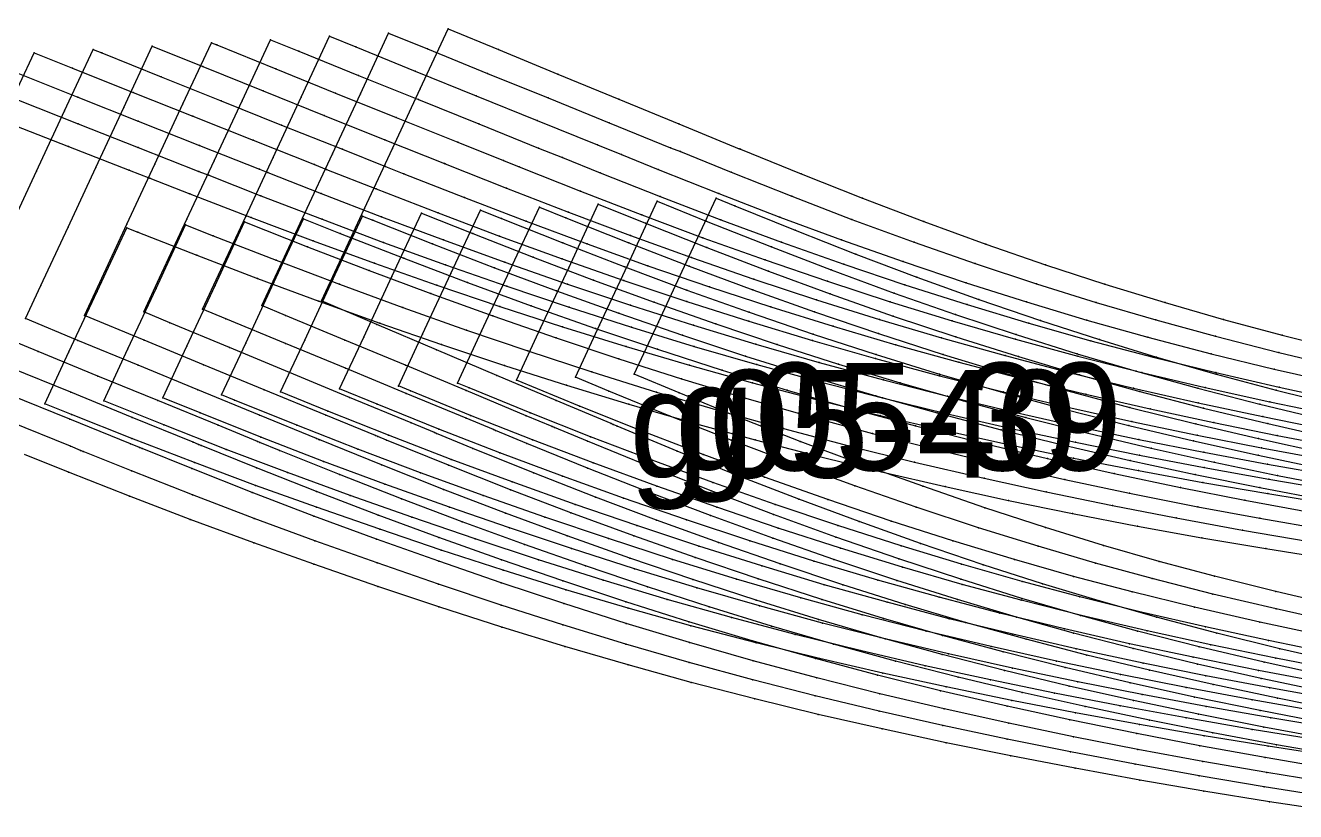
# Model space of a CAD drawing. Extents: x -2408 to 1029, y -526 to 2095.
# Drawn here: x -962 to -666.5, y 1912.3 to 2095.2 of the extents above; entities that cross this region are included whole.
import ezdxf

# ---------------------------------------------------------------- set-up
doc = ezdxf.new("R2010")
doc.units = 0
doc.layers.add('TEXT', color=7, linetype='Continuous')

# ---------------------------------------------------------------- blocks, each defined once
blk = doc.blocks.new(' -30')
at = {"layer": '1'}
blk.add_lwpolyline([(-471.413172, 945.853884), (-486.126893, 949.211862), (-500.740444, 952.800437), (-514.771686, 956.508654), (-528.17532, 960.30917), (-541.314227, 964.2933), (-555.126614, 968.744174), (-569.740519, 973.715217), (-583.957737, 978.779047), (-598.040026, 983.991041), (-612.121741, 989.420042), (-626.341554, 995.162423), (-640.271813, 1000.969188), (-641.211014, 1001.363602), (-641.658173, 1001.552505), (-654.491313, 1006.952368), (-668.314998, 1012.789888), (-682.332241, 1018.726726), (-696.206515, 1024.618779), (-709.062424, 1030.09346), (-705.398722, 1037.958529), (-699.037878, 1051.61368), (-692.560558, 1065.518865), (-686.094458, 1079.399986), (-679.579468, 1093.386078), (-667.869601, 1088.545558), (-654.06588, 1082.849141), (-639.93417, 1077.027273), (-625.924078, 1071.266404), (-611.86985, 1065.500565), (-611.588666, 1065.385221), (-597.443729, 1059.626624), (-583.237913, 1054.002719), (-568.963569, 1048.571729), (-554.477005, 1043.307707), (-540.595629, 1038.515472), (-526.819442, 1034.017483), (-512.781143, 1029.702996), (-499.233961, 1025.797675), (-485.569411, 1022.114168), (-471.326372, 1018.533474)], dxfattribs=at)
at = {"layer": '14'}
blk.add_lwpolyline([(-472.142353, 959.03132), (-487.065367, 962.493344), (-501.333273, 966.054996), (-514.185635, 969.509442), (-527.138064, 973.245119), (-540.608778, 977.389345), (-554.715743, 981.995033), (-569.19848, 986.9827), (-583.328373, 992.069288), (-597.67518, 997.436942), (-611.940886, 1003.014693), (-625.885646, 1008.720417), (-636.292, 1013.072281), (-636.292076, 1013.072281), (-636.295509, 1013.064804), (-630.680852, 1025.118075), (-624.11852, 1039.205766), (-617.238503, 1053.975449), (-617.238503, 1053.975449), (-612.923028, 1052.206039), (-598.88844, 1046.521615), (-584.771804, 1040.976659), (-570.602837, 1035.635222), (-556.146623, 1030.432034), (-541.817046, 1025.533582), (-528.093922, 1021.097046), (-514.783517, 1017.043111), (-500.915315, 1013.084019), (-486.980707, 1009.363923), (-472.256533, 1005.696211)], dxfattribs=at)
at = {"layer": '2'}
for p in [(-679.579468, 1093.386078), (-617.238503, 1053.975449), (-709.062424, 1030.09346), (-636.295509, 1013.064804)]:
    blk.add_point(p, dxfattribs=at)
at = {"layer": '3'}
for p in [(-667.869601, 1088.545558), (-654.06588, 1082.849141), (-686.094458, 1079.399986), (-639.93417, 1077.027273), (-625.924078, 1071.266404), (-692.560558, 1065.518865), (-611.86985, 1065.500565), (-611.588666, 1065.385221), (-597.443729, 1059.626624), (-617.238503, 1053.975449), (-612.923028, 1052.206039), (-583.237913, 1054.002719), (-699.037878, 1051.61368), (-598.88844, 1046.521615), (-568.963569, 1048.571729), (-554.477005, 1043.307707), (-584.771804, 1040.976659), (-705.398722, 1037.958529), (-624.11852, 1039.205766), (-540.595629, 1038.515472), (-570.602837, 1035.635222), (-526.819442, 1034.017483), (-556.146623, 1030.432034), (-512.781143, 1029.702996), (-541.817046, 1025.533582), (-499.233961, 1025.797675), (-696.206515, 1024.618779), (-630.680852, 1025.118075), (-528.093922, 1021.097046), (-485.569411, 1022.114168), (-682.332241, 1018.726726), (-514.783517, 1017.043111), (-668.314998, 1012.789888), (-636.292076, 1013.072281), (-636.292, 1013.072281), (-500.915315, 1013.084019), (-625.885646, 1008.720417), (-486.980707, 1009.363923), (-654.491313, 1006.952368), (-611.940886, 1003.014693), (-641.658173, 1001.552505), (-641.211014, 1001.363602), (-640.271813, 1000.969188), (-597.67518, 997.436942), (-626.341554, 995.162423), (-583.328373, 992.069288), (-612.121741, 989.420042), (-569.19848, 986.9827), (-598.040026, 983.991041), (-554.715743, 981.995033), (-583.957737, 978.779047), (-540.608778, 977.389345), (-569.740519, 973.715217), (-527.138064, 973.245119), (-514.185635, 969.509442), (-555.126614, 968.744174), (-541.314227, 964.2933), (-501.333273, 966.054996), (-487.065367, 962.493344), (-528.17532, 960.30917), (-514.771686, 956.508654), (-500.740444, 952.800437), (-486.126893, 949.211862)]:
    blk.add_point(p, dxfattribs=at)
at = {"layer": '4'}
for p in [(-611.86985, 1065.500565), (-617.238503, 1053.975449), (-636.292076, 1013.072281), (-636.292, 1013.072281), (-641.658173, 1001.552505), (-641.211014, 1001.363602)]:
    blk.add_point(p, dxfattribs=at)
blk = doc.blocks.new(' -31')
at = {"layer": '1'}
blk.add_lwpolyline([(-474.660789, 943.4037), (-489.745621, 946.738157), (-504.847878, 950.31615), (-519.244453, 953.981276), (-532.483017, 957.599548), (-546.168244, 961.610386), (-560.347986, 966.041115), (-574.789409, 970.814433), (-589.384613, 975.878556), (-603.910771, 981.136811), (-618.413336, 986.593646), (-632.792547, 992.241055), (-647.2214, 998.153363), (-654.896774, 1001.350937), (-655.374374, 1001.552124), (-661.462179, 1004.089911), (-675.439672, 1009.920464), (-689.56731, 1015.812902), (-703.667413, 1021.693208), (-717.425938, 1027.43046), (-722.946625, 1029.732361), (-719.306886, 1037.546035), (-712.961379, 1051.168307), (-706.522574, 1064.990808), (-700.030644, 1078.927343), (-693.455353, 1093.042831), (-684.443539, 1089.388082), (-670.463003, 1083.716957), (-656.360988, 1077.995136), (-642.183125, 1072.240988), (-627.845906, 1066.420292), (-625.584259, 1065.503998), (-613.746049, 1060.708056), (-599.681805, 1055.117577), (-585.652809, 1049.748903), (-571.206755, 1044.459492), (-557.023991, 1039.506951), (-542.763744, 1034.782492), (-528.823948, 1030.427511), (-514.984809, 1026.370767), (-501.077872, 1022.551755), (-486.319582, 1018.766292), (-471.709232, 1015.275)], dxfattribs=at)
at = {"layer": '14'}
blk.add_lwpolyline([(-471.868929, 955.798982), (-486.989281, 959.135682), (-501.729823, 962.619821), (-515.796799, 966.197261), (-529.017298, 969.817513), (-542.340669, 973.724314), (-556.197772, 978.04769), (-570.71022, 982.841463), (-585.017713, 987.808352), (-599.562903, 993.069454), (-613.740031, 998.398511), (-628.18245, 1004.075581), (-642.195981, 1009.819267), (-650.007172, 1013.071976), (-650.008011, 1013.072281), (-650.01152, 1013.064804), (-644.396845, 1025.118088), (-637.834502, 1039.205775), (-630.954475, 1053.975449), (-630.954475, 1053.975449), (-619.60841, 1049.367727), (-604.405046, 1043.328069), (-590.492016, 1038.00261), (-575.830816, 1032.625574), (-561.575868, 1027.640981), (-547.460029, 1022.954062), (-533.26806, 1018.504078), (-519.503585, 1014.449712), (-505.165371, 1010.495679), (-490.762346, 1006.783854), (-475.5471, 1003.127913)], dxfattribs=at)
at = {"layer": '2'}
for p in [(-693.455353, 1093.042831), (-630.954475, 1053.975449), (-722.946625, 1029.732361), (-650.01152, 1013.064804)]:
    blk.add_point(p, dxfattribs=at)
at = {"layer": '3'}
for p in [(-684.443539, 1089.388082), (-670.463003, 1083.716957), (-700.030644, 1078.927343), (-656.360988, 1077.995136), (-642.183125, 1072.240988), (-706.522574, 1064.990808), (-627.845906, 1066.420292), (-625.584259, 1065.503998), (-613.746049, 1060.708056), (-599.681805, 1055.117577), (-630.954475, 1053.975449), (-712.961379, 1051.168307), (-619.60841, 1049.367727), (-585.652809, 1049.748903), (-604.405046, 1043.328069), (-571.206755, 1044.459492), (-719.306886, 1037.546035), (-637.834502, 1039.205775), (-590.492016, 1038.00261), (-557.023991, 1039.506951), (-542.763744, 1034.782492), (-575.830816, 1032.625574), (-528.823948, 1030.427511), (-717.425938, 1027.43046), (-561.575868, 1027.640981), (-514.984809, 1026.370767), (-644.396845, 1025.118088), (-547.460029, 1022.954062), (-501.077872, 1022.551755), (-703.667413, 1021.693208), (-533.26806, 1018.504078), (-486.319582, 1018.766292), (-689.56731, 1015.812902), (-519.503585, 1014.449712), (-650.008011, 1013.072281), (-650.007172, 1013.071976), (-675.439672, 1009.920464), (-642.195981, 1009.819267), (-505.165371, 1010.495679), (-490.762346, 1006.783854), (-661.462179, 1004.089911), (-628.18245, 1004.075581), (-655.374374, 1001.552124), (-654.896774, 1001.350937), (-647.2214, 998.153363), (-613.740031, 998.398511), (-599.562903, 993.069454), (-632.792547, 992.241055), (-585.017713, 987.808352), (-618.413336, 986.593646), (-603.910771, 981.136811), (-570.71022, 982.841463), (-589.384613, 975.878556), (-556.197772, 978.04769), (-542.340669, 973.724314), (-574.789409, 970.814433), (-529.017298, 969.817513), (-560.347986, 966.041115), (-515.796799, 966.197261), (-546.168244, 961.610386), (-501.729823, 962.619821), (-532.483017, 957.599548), (-486.989281, 959.135682), (-519.244453, 953.981276), (-504.847878, 950.31615), (-489.745621, 946.738157)]:
    blk.add_point(p, dxfattribs=at)
at = {"layer": '4'}
for p in [(-625.584259, 1065.503998), (-630.954475, 1053.975449), (-650.008011, 1013.072281), (-650.007172, 1013.071976), (-655.374374, 1001.552124), (-654.896774, 1001.350937)]:
    blk.add_point(p, dxfattribs=at)
blk = doc.blocks.new(' -32')
at = {"layer": '1'}
blk.add_lwpolyline([(-475.329718, 940.46866), (-490.438671, 943.667962), (-505.246509, 947.01138), (-520.259273, 950.641022), (-534.100492, 954.235688), (-547.398689, 957.94196), (-561.10481, 962.021127), (-575.21923, 966.479684), (-589.872546, 971.357826), (-604.079493, 976.298572), (-618.600649, 981.556692), (-632.775872, 986.905142), (-647.150864, 992.551079), (-661.282531, 998.311466), (-668.593979, 1001.343155), (-669.090958, 1001.550827), (-675.427455, 1004.179622), (-689.401819, 1009.976072), (-703.48105, 1015.811328), (-717.472777, 1021.606264), (-731.302416, 1027.330239), (-736.734848, 1029.577408), (-733.031314, 1037.527944), (-726.691241, 1051.138485), (-720.302525, 1064.853476), (-713.789918, 1078.834411), (-707.184448, 1093.014679), (-701.121771, 1090.552873), (-687.265026, 1084.930202), (-673.055463, 1079.170648), (-658.93014, 1073.45126), (-644.837136, 1067.74143), (-639.300995, 1065.502472), (-630.70928, 1062.02776), (-616.644344, 1056.437097), (-602.420716, 1050.965794), (-588.118334, 1045.680245), (-573.747795, 1040.606701), (-559.068408, 1035.682334), (-545.043277, 1031.231598), (-530.997716, 1027.033209), (-516.828136, 1023.064414), (-502.083988, 1019.204649), (-487.435628, 1015.624979), (-472.576951, 1012.237316)], dxfattribs=at)
at = {"layer": '14'}
blk.add_lwpolyline([(-475.844833, 953.545542), (-490.789908, 956.749211), (-505.984376, 960.227143), (-520.489401, 963.793843), (-534.125688, 967.402369), (-547.869195, 971.30855), (-562.163671, 975.645597), (-576.51792, 980.265068), (-591.27833, 985.269421), (-605.969177, 990.474472), (-620.29887, 995.744541), (-634.852344, 1001.321915), (-649.071391, 1007.024441), (-663.723526, 1013.072052), (-663.723984, 1013.072281), (-663.727493, 1013.064804), (-658.112836, 1025.118075), (-651.550504, 1039.205766), (-644.670486, 1053.975449), (-644.670486, 1053.975449), (-633.682431, 1049.535537), (-619.437093, 1043.890796), (-605.102571, 1038.402861), (-590.719169, 1033.118414), (-576.037771, 1027.966365), (-561.50025, 1023.118116), (-546.884833, 1018.510793), (-532.710003, 1014.309459), (-518.683505, 1010.411051), (-503.85224, 1006.553485), (-488.929032, 1002.929652), (-473.984123, 999.544096)], dxfattribs=at)
at = {"layer": '2'}
for p in [(-707.184448, 1093.014679), (-644.670486, 1053.975449), (-736.734848, 1029.577408), (-663.727493, 1013.064804)]:
    blk.add_point(p, dxfattribs=at)
at = {"layer": '3'}
for p in [(-701.121771, 1090.552873), (-687.265026, 1084.930202), (-713.789918, 1078.834411), (-673.055463, 1079.170648), (-658.93014, 1073.45126), (-644.837136, 1067.74143), (-720.302525, 1064.853476), (-639.300995, 1065.502472), (-630.70928, 1062.02776), (-616.644344, 1056.437097), (-644.670486, 1053.975449), (-726.691241, 1051.138485), (-633.682431, 1049.535537), (-602.420716, 1050.965794), (-619.437093, 1043.890796), (-588.118334, 1045.680245), (-573.747795, 1040.606701), (-733.031314, 1037.527944), (-651.550504, 1039.205766), (-605.102571, 1038.402861), (-559.068408, 1035.682334), (-590.719169, 1033.118414), (-545.043277, 1031.231598), (-731.302416, 1027.330239), (-576.037771, 1027.966365), (-530.997716, 1027.033209), (-658.112836, 1025.118075), (-561.50025, 1023.118116), (-516.828136, 1023.064414), (-717.472777, 1021.606264), (-546.884833, 1018.510793), (-502.083988, 1019.204649), (-703.48105, 1015.811328), (-532.710003, 1014.309459), (-487.435628, 1015.624979), (-663.723984, 1013.072281), (-663.723526, 1013.072052), (-689.401819, 1009.976072), (-518.683505, 1010.411051), (-649.071391, 1007.024441), (-503.85224, 1006.553485), (-675.427455, 1004.179622), (-488.929032, 1002.929652), (-669.090958, 1001.550827), (-668.593979, 1001.343155), (-634.852344, 1001.321915), (-661.282531, 998.311466), (-620.29887, 995.744541), (-647.150864, 992.551079), (-605.969177, 990.474472), (-632.775872, 986.905142), (-591.27833, 985.269421), (-618.600649, 981.556692), (-576.51792, 980.265068), (-604.079493, 976.298572), (-562.163671, 975.645597), (-589.872546, 971.357826), (-547.869195, 971.30855), (-575.21923, 966.479684), (-534.125688, 967.402369), (-520.489401, 963.793843), (-561.10481, 962.021127), (-547.398689, 957.94196), (-505.984376, 960.227143), (-490.789908, 956.749211), (-534.100492, 954.235688), (-520.259273, 950.641022), (-505.246509, 947.01138), (-490.438671, 943.667962)]:
    blk.add_point(p, dxfattribs=at)
at = {"layer": '4'}
for p in [(-639.300995, 1065.502472), (-644.670486, 1053.975449), (-663.723984, 1013.072281), (-663.723526, 1013.072052), (-669.090958, 1001.550827), (-668.593979, 1001.343155)]:
    blk.add_point(p, dxfattribs=at)
blk = doc.blocks.new(' -33')
at = {"layer": '1'}
blk.add_lwpolyline([(-471.712141, 936.776142), (-486.620633, 939.751851), (-501.61909, 942.930526), (-516.447879, 946.280897), (-531.000714, 949.809138), (-545.149032, 953.489389), (-559.232663, 957.409186), (-573.264929, 961.57915), (-587.762905, 966.154363), (-602.382815, 971.016992), (-616.743148, 976.006816), (-631.099971, 981.177403), (-645.33917, 986.503052), (-659.78629, 992.156968), (-673.873731, 997.871882), (-682.281036, 1001.3311), (-682.806625, 1001.551514), (-688.225036, 1003.783401), (-702.54612, 1009.702672), (-716.502524, 1015.48381), (-730.499472, 1021.292551), (-744.362144, 1027.055798), (-750.445557, 1029.588776), (-746.741071, 1037.541389), (-740.393803, 1051.167375), (-734.053446, 1064.778514), (-727.55174, 1078.736062), (-720.952377, 1092.90329), (-714.37088, 1090.245653), (-700.44928, 1084.627373), (-686.520609, 1079.009714), (-672.478486, 1073.343472), (-658.55008, 1067.725314), (-653.016129, 1065.504227), (-644.215077, 1061.971907), (-630.250052, 1056.444661), (-616.147939, 1051.025013), (-602.056997, 1045.826686), (-587.562063, 1040.709532), (-573.327678, 1035.917621), (-558.893429, 1031.312961), (-544.508707, 1026.990242), (-530.053215, 1022.909332), (-515.614479, 1019.090436), (-501.034262, 1015.485179), (-486.29486, 1012.079323), (-471.613833, 1008.90997)], dxfattribs=at)
at = {"layer": '14'}
blk.add_lwpolyline([(-473.668786, 950.09661), (-488.719117, 953.158344), (-503.428249, 956.33899), (-518.394975, 959.792511), (-532.655752, 963.323), (-546.027894, 966.87797), (-560.157262, 970.903811), (-574.216292, 975.171093), (-588.977959, 979.915293), (-603.527283, 984.834254), (-618.011682, 989.94154), (-632.130203, 995.1012), (-646.486415, 1000.558219), (-660.505987, 1006.127055), (-674.718011, 1011.948869), (-677.439651, 1013.072128), (-677.440033, 1013.072281), (-677.443466, 1013.064804), (-671.828808, 1025.118075), (-665.266477, 1039.205766), (-658.386459, 1053.975449), (-658.386459, 1053.975449), (-652.191684, 1051.478388), (-637.534459, 1045.648573), (-623.530547, 1040.239618), (-608.744363, 1034.744457), (-594.398171, 1029.637681), (-579.459447, 1024.567432), (-564.441276, 1019.737663), (-550.099897, 1015.387705), (-535.462015, 1011.219998), (-520.981388, 1007.357533), (-505.674581, 1003.539426), (-491.046937, 1000.129719), (-475.633167, 996.775693)], dxfattribs=at)
at = {"layer": '2'}
for p in [(-720.952377, 1092.90329), (-658.386459, 1053.975449), (-750.445557, 1029.588776), (-677.443466, 1013.064804)]:
    blk.add_point(p, dxfattribs=at)
at = {"layer": '3'}
for p in [(-714.37088, 1090.245653), (-700.44928, 1084.627373), (-727.55174, 1078.736062), (-686.520609, 1079.009714), (-672.478486, 1073.343472), (-658.55008, 1067.725314), (-734.053446, 1064.778514), (-653.016129, 1065.504227), (-644.215077, 1061.971907), (-630.250052, 1056.444661), (-658.386459, 1053.975449), (-740.393803, 1051.167375), (-652.191684, 1051.478388), (-616.147939, 1051.025013), (-637.534459, 1045.648573), (-602.056997, 1045.826686), (-623.530547, 1040.239618), (-587.562063, 1040.709532), (-746.741071, 1037.541389), (-665.266477, 1039.205766), (-608.744363, 1034.744457), (-573.327678, 1035.917621), (-594.398171, 1029.637681), (-558.893429, 1031.312961), (-744.362144, 1027.055798), (-544.508707, 1026.990242), (-671.828808, 1025.118075), (-579.459447, 1024.567432), (-530.053215, 1022.909332), (-730.499472, 1021.292551), (-564.441276, 1019.737663), (-515.614479, 1019.090436), (-716.502524, 1015.48381), (-550.099897, 1015.387705), (-501.034262, 1015.485179), (-677.440033, 1013.072281), (-677.439651, 1013.072128), (-674.718011, 1011.948869), (-535.462015, 1011.219998), (-486.29486, 1012.079323), (-702.54612, 1009.702672), (-660.505987, 1006.127055), (-520.981388, 1007.357533), (-688.225036, 1003.783401), (-505.674581, 1003.539426), (-682.806625, 1001.551514), (-682.281036, 1001.3311), (-646.486415, 1000.558219), (-491.046937, 1000.129719), (-673.873731, 997.871882), (-632.130203, 995.1012), (-659.78629, 992.156968), (-618.011682, 989.94154), (-645.33917, 986.503052), (-603.527283, 984.834254), (-631.099971, 981.177403), (-588.977959, 979.915293), (-616.743148, 976.006816), (-574.216292, 975.171093), (-602.382815, 971.016992), (-560.157262, 970.903811), (-546.027894, 966.87797), (-587.762905, 966.154363), (-573.264929, 961.57915), (-532.655752, 963.323), (-518.394975, 959.792511), (-559.232663, 957.409186), (-503.428249, 956.33899), (-545.149032, 953.489389), (-488.719117, 953.158344), (-531.000714, 949.809138), (-516.447879, 946.280897), (-501.61909, 942.930526), (-486.620633, 939.751851)]:
    blk.add_point(p, dxfattribs=at)
at = {"layer": '4'}
for p in [(-653.016129, 1065.504227), (-658.386459, 1053.975449), (-677.440033, 1013.072281), (-677.439651, 1013.072128), (-682.806625, 1001.551514), (-682.281036, 1001.3311)]:
    blk.add_point(p, dxfattribs=at)
blk = doc.blocks.new(' -34')
at = {"layer": '1'}
blk.add_lwpolyline([(-475.964371, 934.69203), (-490.718995, 937.562037), (-505.93053, 940.705243), (-520.913507, 944.004726), (-536.03449, 947.564893), (-550.517715, 951.218091), (-564.581737, 955.018842), (-578.356641, 958.999216), (-592.684289, 963.396074), (-607.461636, 968.182291), (-622.171485, 973.173693), (-636.435727, 978.203608), (-651.027226, 983.531141), (-665.113804, 988.889181), (-679.549962, 994.62091), (-693.934179, 1000.484594), (-695.977249, 1001.323013), (-696.523972, 1001.548691), (-708.082124, 1006.297628), (-722.42343, 1012.204415), (-736.525376, 1018.024239), (-750.311137, 1023.723572), (-764.211731, 1029.481049), (-760.648042, 1037.131367), (-754.324817, 1050.70573), (-747.815744, 1064.679098), (-741.300131, 1078.66651), (-734.679871, 1092.878571), (-733.457999, 1092.38339), (-719.701142, 1086.817664), (-705.796879, 1081.20471), (-691.669015, 1075.513912), (-677.364565, 1069.766371), (-666.730804, 1065.507126), (-663.102734, 1064.053879), (-648.836733, 1058.391212), (-634.525842, 1052.844457), (-620.337866, 1047.54854), (-605.886402, 1042.376982), (-591.365894, 1037.408624), (-576.770702, 1032.658443), (-562.376413, 1028.227201), (-547.633795, 1023.955926), (-533.087103, 1020.006571), (-518.211241, 1016.225169), (-503.479326, 1012.719649), (-488.455408, 1009.376619), (-473.427378, 1006.255243)], dxfattribs=at)
at = {"layer": '14'}
blk.add_lwpolyline([(-472.240801, 946.912364), (-487.059718, 949.781816), (-502.20366, 952.901265), (-516.950874, 956.128368), (-531.651047, 959.561811), (-546.292898, 963.232399), (-560.020345, 966.931315), (-573.867632, 970.917508), (-588.30422, 975.33142), (-602.811568, 980.016268), (-617.108707, 984.856855), (-631.029806, 989.757501), (-645.856265, 995.162899), (-659.969788, 1000.515376), (-674.380798, 1006.222042), (-688.357245, 1011.922673), (-691.155624, 1013.072128), (-691.156006, 1013.072281), (-691.159515, 1013.064804), (-685.544858, 1025.118075), (-678.982526, 1039.205766), (-672.102509, 1053.975449), (-672.102509, 1053.975449), (-667.232527, 1052.020667), (-652.905865, 1046.33417), (-638.502068, 1040.769044), (-624.057153, 1035.389493), (-609.541973, 1030.201112), (-594.718427, 1025.138568), (-580.056483, 1020.377516), (-565.320814, 1015.85095), (-551.061635, 1011.727243), (-536.184332, 1007.689938), (-521.243705, 1003.892537), (-506.213477, 1000.316958), (-491.16683, 996.969381), (-476.075008, 993.833413)], dxfattribs=at)
at = {"layer": '2'}
for p in [(-734.679871, 1092.878571), (-672.102509, 1053.975449), (-764.211731, 1029.481049), (-691.159515, 1013.064804)]:
    blk.add_point(p, dxfattribs=at)
at = {"layer": '3'}
for p in [(-733.457999, 1092.38339), (-719.701142, 1086.817664), (-741.300131, 1078.66651), (-705.796879, 1081.20471), (-691.669015, 1075.513912), (-677.364565, 1069.766371), (-747.815744, 1064.679098), (-666.730804, 1065.507126), (-663.102734, 1064.053879), (-648.836733, 1058.391212), (-672.102509, 1053.975449), (-634.525842, 1052.844457), (-754.324817, 1050.70573), (-667.232527, 1052.020667), (-652.905865, 1046.33417), (-620.337866, 1047.54854), (-638.502068, 1040.769044), (-605.886402, 1042.376982), (-678.982526, 1039.205766), (-591.365894, 1037.408624), (-760.648042, 1037.131367), (-624.057153, 1035.389493), (-576.770702, 1032.658443), (-609.541973, 1030.201112), (-562.376413, 1028.227201), (-750.311137, 1023.723572), (-685.544858, 1025.118075), (-594.718427, 1025.138568), (-547.633795, 1023.955926), (-580.056483, 1020.377516), (-533.087103, 1020.006571), (-736.525376, 1018.024239), (-565.320814, 1015.85095), (-518.211241, 1016.225169), (-722.42343, 1012.204415), (-691.156006, 1013.072281), (-691.155624, 1013.072128), (-688.357245, 1011.922673), (-551.061635, 1011.727243), (-503.479326, 1012.719649), (-488.455408, 1009.376619), (-708.082124, 1006.297628), (-674.380798, 1006.222042), (-536.184332, 1007.689938), (-521.243705, 1003.892537), (-696.523972, 1001.548691), (-695.977249, 1001.323013), (-693.934179, 1000.484594), (-659.969788, 1000.515376), (-506.213477, 1000.316958), (-491.16683, 996.969381), (-679.549962, 994.62091), (-645.856265, 995.162899), (-665.113804, 988.889181), (-631.029806, 989.757501), (-617.108707, 984.856855), (-651.027226, 983.531141), (-636.435727, 978.203608), (-602.811568, 980.016268), (-588.30422, 975.33142), (-622.171485, 973.173693), (-573.867632, 970.917508), (-607.461636, 968.182291), (-560.020345, 966.931315), (-592.684289, 963.396074), (-546.292898, 963.232399), (-578.356641, 958.999216), (-531.651047, 959.561811), (-564.581737, 955.018842), (-516.950874, 956.128368), (-502.20366, 952.901265), (-550.517715, 951.218091), (-487.059718, 949.781816), (-536.03449, 947.564893), (-520.913507, 944.004726), (-505.93053, 940.705243), (-490.718995, 937.562037)]:
    blk.add_point(p, dxfattribs=at)
at = {"layer": '4'}
for p in [(-666.730804, 1065.507126), (-672.102509, 1053.975449), (-691.156006, 1013.072281), (-691.155624, 1013.072128), (-696.523972, 1001.548691), (-695.977249, 1001.323013)]:
    blk.add_point(p, dxfattribs=at)
blk = doc.blocks.new(' -35')
at = {"layer": '1'}
blk.add_lwpolyline([(-474.652752, 931.615779), (-489.854663, 934.440074), (-505.039792, 937.44282), (-520.171583, 940.621769), (-535.139632, 943.962219), (-550.179271, 947.552343), (-564.687605, 951.275287), (-579.084588, 955.230128), (-593.413641, 959.423363), (-607.946936, 963.933398), (-622.645994, 968.730844), (-637.340933, 973.733531), (-651.917128, 978.892163), (-666.263816, 984.163044), (-680.707805, 989.680632), (-695.103331, 995.395223), (-709.428529, 1001.214715), (-709.673004, 1001.314545), (-710.240784, 1001.54686), (-723.529996, 1006.981665), (-737.834248, 1012.851331), (-751.717857, 1018.56868), (-765.729484, 1024.354546), (-777.958221, 1029.415512), (-774.363027, 1037.133492), (-768.03641, 1050.715187), (-761.591048, 1064.551818), (-755.074431, 1078.541377), (-748.444443, 1092.774277), (-736.682227, 1088.040117), (-722.616104, 1082.388149), (-708.438389, 1076.700939), (-694.300718, 1071.04039), (-680.447311, 1065.505981), (-680.315526, 1065.453364), (-666.027462, 1059.779977), (-651.611507, 1054.176305), (-637.219311, 1048.772205), (-623.014092, 1043.64081), (-608.486627, 1038.611402), (-593.903747, 1033.795453), (-579.233857, 1029.197618), (-564.815979, 1024.932485), (-550.004161, 1020.814638), (-535.091265, 1016.927293), (-520.156573, 1013.280597), (-505.140233, 1009.847361), (-490.106811, 1006.632035), (-475.259847, 1003.664375)], dxfattribs=at)
at = {"layer": '14'}
blk.add_lwpolyline([(-475.834789, 944.735337), (-491.0641, 947.608372), (-506.25921, 950.66034), (-521.098031, 953.822349), (-536.213614, 957.25268), (-551.27341, 960.91653), (-565.396014, 964.608791), (-579.64267, 968.598995), (-594.495935, 973.029855), (-609.422368, 977.744659), (-624.13107, 982.628705), (-638.776166, 987.69986), (-653.040461, 992.815067), (-667.56699, 998.217291), (-681.748244, 1003.716345), (-696.126109, 1009.501428), (-704.870987, 1013.071899), (-704.871979, 1013.072281), (-704.875488, 1013.064804), (-699.260831, 1025.118075), (-692.698499, 1039.205766), (-685.818481, 1053.975449), (-685.818481, 1053.975449), (-673.835528, 1049.204201), (-659.857225, 1043.739088), (-645.797305, 1038.406831), (-631.700723, 1033.253456), (-617.297163, 1028.197277), (-603.067458, 1023.419731), (-588.770455, 1018.847618), (-574.405683, 1014.494099), (-559.735662, 1010.305546), (-545.238088, 1006.416427), (-530.682767, 1002.74819), (-516.041644, 999.283883), (-501.388954, 996.031184), (-486.694518, 992.974543), (-471.702526, 990.058182)], dxfattribs=at)
at = {"layer": '2'}
for p in [(-748.444443, 1092.774277), (-685.818481, 1053.975449), (-777.958221, 1029.415512), (-704.875488, 1013.064804)]:
    blk.add_point(p, dxfattribs=at)
at = {"layer": '3'}
for p in [(-736.682227, 1088.040117), (-722.616104, 1082.388149), (-755.074431, 1078.541377), (-708.438389, 1076.700939), (-694.300718, 1071.04039), (-761.591048, 1064.551818), (-680.447311, 1065.505981), (-680.315526, 1065.453364), (-666.027462, 1059.779977), (-685.818481, 1053.975449), (-651.611507, 1054.176305), (-768.03641, 1050.715187), (-673.835528, 1049.204201), (-637.219311, 1048.772205), (-659.857225, 1043.739088), (-623.014092, 1043.64081), (-692.698499, 1039.205766), (-645.797305, 1038.406831), (-608.486627, 1038.611402), (-774.363027, 1037.133492), (-631.700723, 1033.253456), (-593.903747, 1033.795453), (-579.233857, 1029.197618), (-617.297163, 1028.197277), (-765.729484, 1024.354546), (-699.260831, 1025.118075), (-603.067458, 1023.419731), (-564.815979, 1024.932485), (-550.004161, 1020.814638), (-751.717857, 1018.56868), (-588.770455, 1018.847618), (-535.091265, 1016.927293), (-574.405683, 1014.494099), (-737.834248, 1012.851331), (-704.871979, 1013.072281), (-704.870987, 1013.071899), (-520.156573, 1013.280597), (-696.126109, 1009.501428), (-559.735662, 1010.305546), (-505.140233, 1009.847361), (-723.529996, 1006.981665), (-545.238088, 1006.416427), (-490.106811, 1006.632035), (-681.748244, 1003.716345), (-530.682767, 1002.74819), (-710.240784, 1001.54686), (-709.673004, 1001.314545), (-709.428529, 1001.214715), (-516.041644, 999.283883), (-667.56699, 998.217291), (-501.388954, 996.031184), (-695.103331, 995.395223), (-486.694518, 992.974543), (-653.040461, 992.815067), (-680.707805, 989.680632), (-638.776166, 987.69986), (-666.263816, 984.163044), (-624.13107, 982.628705), (-651.917128, 978.892163), (-609.422368, 977.744659), (-637.340933, 973.733531), (-594.495935, 973.029855), (-622.645994, 968.730844), (-579.64267, 968.598995), (-607.946936, 963.933398), (-565.396014, 964.608791), (-551.27341, 960.91653), (-593.413641, 959.423363), (-579.084588, 955.230128), (-536.213614, 957.25268), (-521.098031, 953.822349), (-564.687605, 951.275287), (-506.25921, 950.66034), (-550.179271, 947.552343), (-491.0641, 947.608372), (-535.139632, 943.962219), (-520.171583, 940.621769), (-505.039792, 937.44282), (-489.854663, 934.440074)]:
    blk.add_point(p, dxfattribs=at)
at = {"layer": '4'}
for p in [(-680.447311, 1065.505981), (-685.818481, 1053.975449), (-704.871979, 1013.072281), (-704.870987, 1013.071899), (-710.240784, 1001.54686), (-709.673004, 1001.314545)]:
    blk.add_point(p, dxfattribs=at)
blk = doc.blocks.new(' -36')
at = {"layer": '1'}
for points in [[(-472.038766, 928.406724), (-486.859441, 931.017239), (-501.714928, 933.803816), (-516.474197, 936.74178), (-531.401999, 939.886106), (-546.088026, 943.170944), (-560.933354, 946.717948), (-575.51271, 950.448781), (-589.957954, 954.406344), (-604.404219, 958.623304), (-618.897854, 963.098694), (-633.213269, 967.739666), (-647.673371, 972.626913), (-661.873992, 977.607779), (-676.349423, 982.865193), (-690.433545, 988.167029), (-704.883824, 993.825173), (-718.837954, 999.459586), (-723.384781, 1001.313019), (-723.95607, 1001.548462), (-733.142492, 1005.297678), (-747.164186, 1011.035515), (-761.100629, 1016.750202), (-775.020843, 1022.468556), (-788.754488, 1028.120391)], [(-781.752408, 1050.715209), (-775.36084, 1064.436302), (-768.839272, 1078.436462), (-762.196274, 1092.697296), (-760.19776, 1091.893996), (-746.354308, 1086.338881), (-732.411987, 1080.756115), (-718.360959, 1075.141882), (-704.1925, 1069.494619), (-694.161911, 1065.509109), (-689.919197, 1063.823327), (-675.825793, 1058.274928), (-661.477151, 1052.75744), (-647.277517, 1047.486629), (-633.11935, 1042.429324), (-618.791001, 1037.518718), (-604.521144, 1032.846354), (-590.059062, 1028.344219), (-575.426927, 1024.038162), (-560.829603, 1019.996645), (-545.966284, 1016.130939), (-531.252118, 1012.538117), (-516.291325, 1009.110718), (-501.482581, 1005.93041), (-486.698475, 1002.956437), (-471.81323, 1000.156063)]]:
    blk.add_lwpolyline(points, dxfattribs=at)
at = {"layer": '14'}
blk.add_lwpolyline([(-473.43249, 941.532095), (-488.453137, 944.221019), (-503.363575, 947.064247), (-517.912664, 950.005968), (-533.463402, 953.339242), (-548.262858, 956.720712), (-563.008501, 960.325957), (-577.495392, 964.129015), (-592.109715, 968.236476), (-606.655787, 972.581535), (-621.283972, 977.194614), (-635.695682, 981.960896), (-650.048226, 986.902204), (-664.694738, 992.121262), (-678.93506, 997.378161), (-693.501993, 1002.978901), (-707.598588, 1008.608284), (-718.588028, 1013.072281), (-718.588104, 1013.072357), (-718.591461, 1013.064804), (-712.976803, 1025.118075), (-706.414472, 1039.205766), (-699.534454, 1053.975449), (-699.534454, 1053.975449), (-697.157959, 1053.029177), (-683.234201, 1047.528873), (-668.828007, 1041.963218), (-654.388899, 1036.565905), (-639.884626, 1031.34536), (-625.064302, 1026.229331), (-610.423134, 1021.40198), (-595.712985, 1016.789458), (-580.110424, 1012.168741), (-565.841012, 1008.193847), (-550.928137, 1004.28606), (-535.95808, 1000.602625), (-520.901936, 997.126341), (-505.835526, 993.865124), (-490.727628, 990.803336), (-475.315196, 987.885057)], dxfattribs=at)
at = {"layer": '2'}
for p in [(-762.196274, 1092.697296), (-699.534454, 1053.975449), (-718.591461, 1013.064804)]:
    blk.add_point(p, dxfattribs=at)
at = {"layer": '3'}
for p in [(-760.19776, 1091.893996), (-746.354308, 1086.338881), (-732.411987, 1080.756115), (-768.839272, 1078.436462), (-718.360959, 1075.141882), (-704.1925, 1069.494619), (-775.36084, 1064.436302), (-694.161911, 1065.509109), (-689.919197, 1063.823327), (-675.825793, 1058.274928), (-699.534454, 1053.975449), (-697.157959, 1053.029177), (-661.477151, 1052.75744), (-683.234201, 1047.528873), (-647.277517, 1047.486629), (-668.828007, 1041.963218), (-633.11935, 1042.429324), (-706.414472, 1039.205766), (-618.791001, 1037.518718), (-654.388899, 1036.565905), (-604.521144, 1032.846354), (-639.884626, 1031.34536), (-625.064302, 1026.229331), (-590.059062, 1028.344219), (-712.976803, 1025.118075), (-575.426927, 1024.038162), (-775.020843, 1022.468556), (-610.423134, 1021.40198), (-560.829603, 1019.996645), (-761.100629, 1016.750202), (-595.712985, 1016.789458), (-545.966284, 1016.130939), (-747.164186, 1011.035515), (-718.588104, 1013.072357), (-718.588028, 1013.072281), (-580.110424, 1012.168741), (-531.252118, 1012.538117), (-707.598588, 1008.608284), (-565.841012, 1008.193847), (-516.291325, 1009.110718), (-733.142492, 1005.297678), (-501.482581, 1005.93041), (-693.501993, 1002.978901), (-550.928137, 1004.28606), (-486.698475, 1002.956437), (-723.95607, 1001.548462), (-723.384781, 1001.313019), (-718.837954, 999.459586), (-535.95808, 1000.602625), (-678.93506, 997.378161), (-520.901936, 997.126341), (-704.883824, 993.825173), (-505.835526, 993.865124), (-664.694738, 992.121262), (-490.727628, 990.803336), (-690.433545, 988.167029), (-650.048226, 986.902204), (-676.349423, 982.865193), (-635.695682, 981.960896), (-661.873992, 977.607779), (-621.283972, 977.194614), (-647.673371, 972.626913), (-606.655787, 972.581535), (-633.213269, 967.739666), (-592.109715, 968.236476), (-577.495392, 964.129015), (-618.897854, 963.098694), (-604.404219, 958.623304), (-563.008501, 960.325957), (-548.262858, 956.720712), (-589.957954, 954.406344), (-533.463402, 953.339242), (-575.51271, 950.448781), (-517.912664, 950.005968), (-560.933354, 946.717948), (-503.363575, 947.064247), (-546.088026, 943.170944), (-488.453137, 944.221019), (-531.401999, 939.886106), (-516.474197, 936.74178), (-501.714928, 933.803816), (-486.859441, 931.017239)]:
    blk.add_point(p, dxfattribs=at)
at = {"layer": '4'}
for p in [(-694.161911, 1065.509109), (-699.534454, 1053.975449), (-718.588104, 1013.072357), (-718.588028, 1013.072281), (-723.95607, 1001.548462), (-723.384781, 1001.313019)]:
    blk.add_point(p, dxfattribs=at)
blk = doc.blocks.new(' -37')
at = {"layer": '1'}
for points in [[(-474.683193, 926.162767), (-489.518295, 928.701425), (-504.686977, 931.4682), (-519.353713, 934.30624), (-534.946434, 937.500046), (-549.536998, 940.671178), (-565.043626, 944.260929), (-579.719997, 947.898719), (-594.142438, 951.72686), (-608.849022, 955.888202), (-623.617591, 960.320251), (-638.286424, 964.958592), (-652.924611, 969.802679), (-667.209652, 974.709338), (-681.741429, 979.865051), (-695.873955, 985.069032), (-710.271104, 990.588289), (-724.184115, 996.091386), (-737.08519, 1001.295547), (-737.676468, 1001.538925), (-738.942784, 1002.050241), (-753.123329, 1007.83247), (-767.397532, 1013.662201), (-781.548446, 1019.452861)], [(-782.591893, 1078.357843), (-775.937805, 1092.642593), (-766.970075, 1089.043448), (-752.915268, 1083.417652), (-738.993879, 1077.861156), (-724.949048, 1072.272666), (-710.710633, 1066.62802), (-707.876892, 1065.511169), (-696.377933, 1060.979036), (-681.952298, 1055.380489), (-667.660078, 1049.986986), (-653.116476, 1044.702242), (-638.756824, 1039.689667), (-624.082034, 1034.780541), (-609.641131, 1030.172545), (-594.830878, 1025.688203), (-580.212215, 1021.508686), (-565.268897, 1017.490239), (-550.459273, 1013.747483), (-535.403674, 1010.172676), (-520.526289, 1006.856372), (-505.379661, 1003.689983), (-490.376879, 1000.75322), (-475.155607, 997.96775)]]:
    blk.add_lwpolyline(points, dxfattribs=at)
at = {"layer": '14'}
blk.add_lwpolyline([(-477.162716, 939.454594), (-492.576146, 942.148461), (-507.877097, 945.000931), (-523.145764, 948.02499), (-538.043217, 951.149056), (-553.237313, 954.534323), (-568.379553, 958.140841), (-583.259256, 961.944398), (-597.557565, 965.85972), (-612.502695, 970.21447), (-627.378426, 974.800606), (-642.339139, 979.649843), (-657.08287, 984.638499), (-671.428996, 989.667837), (-686.062971, 994.971475), (-700.629162, 1000.45663), (-714.837109, 1006.029099), (-729.274886, 1011.844156), (-732.303543, 1013.072128), (-732.304001, 1013.072281), (-732.30751, 1013.064804), (-726.692853, 1025.118075), (-720.130521, 1039.205766), (-713.250504, 1053.975449), (-713.250504, 1053.975449), (-704.694354, 1050.590994), (-689.955286, 1044.841239), (-675.135504, 1039.217935), (-660.278699, 1033.778931), (-645.35426, 1028.526784), (-630.939279, 1023.664606), (-615.877905, 1018.815825), (-600.745907, 1014.193047), (-586.139404, 1009.976964), (-570.870374, 1005.829338), (-555.538676, 1001.918483), (-540.150856, 998.234788), (-524.676906, 994.760917), (-509.194248, 991.505117), (-494.260561, 988.563888), (-478.701086, 985.698197)], dxfattribs=at)
at = {"layer": '2'}
for p in [(-775.937805, 1092.642593), (-713.250504, 1053.975449), (-732.30751, 1013.064804)]:
    blk.add_point(p, dxfattribs=at)
at = {"layer": '3'}
for p in [(-766.970075, 1089.043448), (-752.915268, 1083.417652), (-738.993879, 1077.861156), (-724.949048, 1072.272666), (-710.710633, 1066.62802), (-707.876892, 1065.511169), (-696.377933, 1060.979036), (-681.952298, 1055.380489), (-713.250504, 1053.975449), (-704.694354, 1050.590994), (-667.660078, 1049.986986), (-689.955286, 1044.841239), (-653.116476, 1044.702242), (-720.130521, 1039.205766), (-675.135504, 1039.217935), (-638.756824, 1039.689667), (-624.082034, 1034.780541), (-660.278699, 1033.778931), (-645.35426, 1028.526784), (-609.641131, 1030.172545), (-594.830878, 1025.688203), (-726.692853, 1025.118075), (-630.939279, 1023.664606), (-580.212215, 1021.508686), (-615.877905, 1018.815825), (-565.268897, 1017.490239), (-767.397532, 1013.662201), (-600.745907, 1014.193047), (-550.459273, 1013.747483), (-732.304001, 1013.072281), (-732.303543, 1013.072128), (-729.274886, 1011.844156), (-753.123329, 1007.83247), (-586.139404, 1009.976964), (-535.403674, 1010.172676), (-714.837109, 1006.029099), (-570.870374, 1005.829338), (-520.526289, 1006.856372), (-738.942784, 1002.050241), (-555.538676, 1001.918483), (-505.379661, 1003.689983), (-737.676468, 1001.538925), (-737.08519, 1001.295547), (-700.629162, 1000.45663), (-490.376879, 1000.75322), (-724.184115, 996.091386), (-540.150856, 998.234788), (-686.062971, 994.971475), (-524.676906, 994.760917), (-710.271104, 990.588289), (-509.194248, 991.505117), (-671.428996, 989.667837), (-494.260561, 988.563888), (-695.873955, 985.069032), (-657.08287, 984.638499), (-681.741429, 979.865051), (-642.339139, 979.649843), (-667.209652, 974.709338), (-627.378426, 974.800606), (-652.924611, 969.802679), (-612.502695, 970.21447), (-638.286424, 964.958592), (-597.557565, 965.85972), (-583.259256, 961.944398), (-623.617591, 960.320251), (-568.379553, 958.140841), (-608.849022, 955.888202), (-553.237313, 954.534323), (-594.142438, 951.72686), (-538.043217, 951.149056), (-579.719997, 947.898719), (-523.145764, 948.02499), (-565.043626, 944.260929), (-507.877097, 945.000931), (-549.536998, 940.671178), (-492.576146, 942.148461), (-534.946434, 937.500046), (-519.353713, 934.30624), (-504.686977, 931.4682), (-489.518295, 928.701425)]:
    blk.add_point(p, dxfattribs=at)
at = {"layer": '4'}
for p in [(-707.876892, 1065.511169), (-713.250504, 1053.975449), (-732.304001, 1013.072281), (-732.303543, 1013.072128), (-737.676468, 1001.538925), (-737.08519, 1001.295547)]:
    blk.add_point(p, dxfattribs=at)
blk = doc.blocks.new(' -38')
at = {"layer": '1'}
for points in [[(-473.971512, 923.410495), (-489.148766, 925.901077), (-504.021637, 928.502933), (-519.143084, 931.312723), (-534.117269, 934.259495), (-549.17449, 937.395282), (-564.172123, 940.704734), (-579.143841, 944.22643), (-593.828656, 947.92436), (-608.681233, 951.919878), (-623.447312, 956.148027), (-638.167271, 960.606987), (-652.657825, 965.21925), (-667.255307, 970.063828), (-681.801836, 975.066497), (-696.291356, 980.224635), (-710.820775, 985.582316), (-725.18559, 991.077982), (-739.227644, 996.639557), (-750.781097, 1001.297531), (-751.389313, 1001.545792), (-753.491003, 1002.393675), (-767.610999, 1008.101741), (-781.824876, 1013.84348)], [(-779.740493, 1088.559275), (-765.795537, 1083.010435), (-751.744405, 1077.431822), (-737.442516, 1071.768726), (-723.460326, 1066.2429), (-721.593781, 1065.509262), (-709.14404, 1060.616054), (-695.10222, 1055.193849), (-680.700302, 1049.789536), (-666.390865, 1044.60093), (-651.86658, 1039.534499), (-637.201431, 1034.63018), (-622.54811, 1029.949667), (-608.05136, 1025.548041), (-593.266315, 1021.301709), (-578.334457, 1017.259113), (-563.427684, 1013.462461), (-548.820473, 1009.960823), (-533.814773, 1006.576329), (-518.898563, 1003.415658), (-503.81131, 1000.416038), (-489.018966, 997.659611), (-473.865014, 995.017371)]]:
    blk.add_lwpolyline(points, dxfattribs=at)
at = {"layer": '14'}
blk.add_lwpolyline([(-473.211022, 936.149782), (-488.199541, 938.621876), (-503.243807, 941.267241), (-518.17583, 944.058712), (-533.077899, 947.00955), (-548.345285, 950.207254), (-563.175652, 953.505247), (-577.957604, 957.010234), (-592.476624, 960.693889), (-607.137884, 964.67407), (-621.73458, 968.887432), (-636.267032, 973.317595), (-650.893257, 977.999417), (-665.30186, 982.811348), (-679.30642, 987.656541), (-694.327577, 993.023309), (-708.573041, 998.299243), (-723.16608, 1003.924681), (-737.278336, 1009.546382), (-746.019135, 1013.071899), (-746.019974, 1013.072281), (-746.023483, 1013.064804), (-740.408826, 1025.118075), (-733.846494, 1039.205766), (-726.966476, 1053.975449), (-726.966476, 1053.975449), (-712.308872, 1048.217699), (-698.007677, 1042.708981), (-683.62422, 1037.330167), (-669.20928, 1032.125264), (-654.470625, 1027.004771), (-639.929006, 1022.161042), (-625.323363, 1017.51357), (-610.653421, 1013.074381), (-595.662161, 1008.783984), (-580.863962, 1004.792976), (-566.008692, 1001.018653), (-551.102029, 997.452711), (-536.112276, 994.078799), (-521.118183, 990.906521), (-505.200674, 987.750898), (-490.738192, 985.064912), (-475.639206, 982.437272)], dxfattribs=at)
at = {"layer": '2'}
for p in [(-726.966476, 1053.975449), (-746.023483, 1013.064804)]:
    blk.add_point(p, dxfattribs=at)
at = {"layer": '3'}
for p in [(-765.795537, 1083.010435), (-751.744405, 1077.431822), (-737.442516, 1071.768726), (-723.460326, 1066.2429), (-721.593781, 1065.509262), (-709.14404, 1060.616054), (-695.10222, 1055.193849), (-726.966476, 1053.975449), (-680.700302, 1049.789536), (-712.308872, 1048.217699), (-666.390865, 1044.60093), (-698.007677, 1042.708981), (-733.846494, 1039.205766), (-683.62422, 1037.330167), (-651.86658, 1039.534499), (-637.201431, 1034.63018), (-669.20928, 1032.125264), (-622.54811, 1029.949667), (-654.470625, 1027.004771), (-608.05136, 1025.548041), (-740.408826, 1025.118075), (-639.929006, 1022.161042), (-593.266315, 1021.301709), (-625.323363, 1017.51357), (-578.334457, 1017.259113), (-746.019974, 1013.072281), (-746.019135, 1013.071899), (-610.653421, 1013.074381), (-563.427684, 1013.462461), (-767.610999, 1008.101741), (-737.278336, 1009.546382), (-595.662161, 1008.783984), (-548.820473, 1009.960823), (-580.863962, 1004.792976), (-533.814773, 1006.576329), (-753.491003, 1002.393675), (-723.16608, 1003.924681), (-518.898563, 1003.415658), (-751.389313, 1001.545792), (-750.781097, 1001.297531), (-566.008692, 1001.018653), (-503.81131, 1000.416038), (-739.227644, 996.639557), (-708.573041, 998.299243), (-551.102029, 997.452711), (-489.018966, 997.659611), (-694.327577, 993.023309), (-536.112276, 994.078799), (-725.18559, 991.077982), (-521.118183, 990.906521), (-679.30642, 987.656541), (-505.200674, 987.750898), (-710.820775, 985.582316), (-490.738192, 985.064912), (-665.30186, 982.811348), (-696.291356, 980.224635), (-650.893257, 977.999417), (-681.801836, 975.066497), (-636.267032, 973.317595), (-667.255307, 970.063828), (-621.73458, 968.887432), (-652.657825, 965.21925), (-607.137884, 964.67407), (-638.167271, 960.606987), (-592.476624, 960.693889), (-623.447312, 956.148027), (-577.957604, 957.010234), (-608.681233, 951.919878), (-563.175652, 953.505247), (-548.345285, 950.207254), (-593.828656, 947.92436), (-533.077899, 947.00955), (-579.143841, 944.22643), (-518.17583, 944.058712), (-564.172123, 940.704734), (-503.243807, 941.267241), (-549.17449, 937.395282), (-488.199541, 938.621876), (-534.117269, 934.259495), (-519.143084, 931.312723), (-504.021637, 928.502933), (-489.148766, 925.901077)]:
    blk.add_point(p, dxfattribs=at)
at = {"layer": '4'}
for p in [(-721.593781, 1065.509262), (-726.966476, 1053.975449), (-746.019974, 1013.072281), (-746.019135, 1013.071899), (-751.389313, 1001.545792), (-750.781097, 1001.297531)]:
    blk.add_point(p, dxfattribs=at)
blk = doc.blocks.new(' -39')
at = {"layer": '1'}
for points in [[(-474.544191, 920.916216), (-489.747335, 923.322579), (-504.873214, 925.875688), (-519.739144, 928.542034), (-534.809225, 931.405934), (-549.529295, 934.361248), (-564.535652, 937.543096), (-579.294051, 940.865493), (-594.210439, 944.445963), (-608.74346, 948.169501), (-623.541269, 952.212173), (-638.283165, 956.486251), (-652.952613, 960.972167), (-667.279614, 965.559094), (-681.833281, 970.406735), (-696.159356, 975.344522), (-710.611662, 980.487132), (-724.770656, 985.711709), (-739.095536, 991.198618), (-753.24907, 996.776907), (-764.484177, 1001.280136), (-765.109634, 1001.536407), (-767.485263, 1002.489666), (-781.677951, 1008.220886)], [(-779.537609, 1082.96476), (-765.648304, 1077.464968), (-751.708798, 1071.960969), (-737.618473, 1066.416272), (-735.30838, 1065.512314), (-723.183282, 1060.767818), (-708.925899, 1055.272839), (-694.621465, 1049.9073), (-680.25487, 1044.704049), (-665.92535, 1039.703311), (-651.438478, 1034.844798), (-636.958934, 1030.196749), (-622.347235, 1025.727268), (-607.829158, 1021.516035), (-593.092423, 1017.4779), (-578.563008, 1013.721235), (-563.717708, 1010.102746), (-548.604151, 1006.63477), (-533.668332, 1003.41051), (-518.760117, 1000.38472), (-503.750367, 997.524538), (-488.67564, 994.832284), (-473.604773, 992.314048)]]:
    blk.add_lwpolyline(points, dxfattribs=at)
at = {"layer": '14'}
blk.add_lwpolyline([(-477.154961, 934.171595), (-492.514354, 936.651604), (-507.931686, 939.307875), (-523.234368, 942.114068), (-538.506829, 945.083742), (-553.393472, 948.142375), (-568.597582, 951.451346), (-583.754813, 954.965825), (-598.855704, 958.712109), (-613.682583, 962.652486), (-628.654201, 966.890039), (-643.560282, 971.353927), (-658.562591, 976.079333), (-673.340516, 980.944525), (-688.062694, 985.976099), (-702.375743, 991.025822), (-716.992, 996.357949), (-731.243012, 1001.75886), (-745.721811, 1007.451969), (-759.735794, 1013.072205), (-759.736023, 1013.072281), (-759.739456, 1013.064804), (-754.124798, 1025.118075), (-747.562467, 1039.205766), (-740.682449, 1053.975449), (-740.682449, 1053.975449), (-734.259133, 1051.451698), (-719.616796, 1045.761335), (-704.900043, 1040.17713), (-690.153771, 1034.761476), (-675.345223, 1029.517459), (-661.080527, 1024.658558), (-646.145439, 1019.782596), (-631.144878, 1015.112238), (-616.078544, 1010.659798), (-601.574873, 1006.606813), (-586.383279, 1002.601867), (-571.135147, 998.816587), (-554.93492, 995.038613), (-540.454036, 991.863113), (-525.068648, 988.688356), (-510.266124, 985.819422), (-494.809999, 983.009908), (-479.322493, 980.377839)], dxfattribs=at)
at = {"layer": '2'}
for p in [(-740.682449, 1053.975449), (-759.739456, 1013.064804)]:
    blk.add_point(p, dxfattribs=at)
at = {"layer": '3'}
for p in [(-765.648304, 1077.464968), (-751.708798, 1071.960969), (-737.618473, 1066.416272), (-735.30838, 1065.512314), (-723.183282, 1060.767818), (-708.925899, 1055.272839), (-740.682449, 1053.975449), (-734.259133, 1051.451698), (-694.621465, 1049.9073), (-719.616796, 1045.761335), (-680.25487, 1044.704049), (-747.562467, 1039.205766), (-704.900043, 1040.17713), (-665.92535, 1039.703311), (-690.153771, 1034.761476), (-651.438478, 1034.844798), (-675.345223, 1029.517459), (-636.958934, 1030.196749), (-622.347235, 1025.727268), (-754.124798, 1025.118075), (-661.080527, 1024.658558), (-646.145439, 1019.782596), (-607.829158, 1021.516035), (-593.092423, 1017.4779), (-631.144878, 1015.112238), (-578.563008, 1013.721235), (-759.736023, 1013.072281), (-759.735794, 1013.072205), (-616.078544, 1010.659798), (-563.717708, 1010.102746), (-745.721811, 1007.451969), (-601.574873, 1006.606813), (-548.604151, 1006.63477), (-767.485263, 1002.489666), (-586.383279, 1002.601867), (-533.668332, 1003.41051), (-765.109634, 1001.536407), (-764.484177, 1001.280136), (-731.243012, 1001.75886), (-518.760117, 1000.38472), (-753.24907, 996.776907), (-716.992, 996.357949), (-571.135147, 998.816587), (-503.750367, 997.524538), (-554.93492, 995.038613), (-488.67564, 994.832284), (-739.095536, 991.198618), (-702.375743, 991.025822), (-540.454036, 991.863113), (-525.068648, 988.688356), (-724.770656, 985.711709), (-688.062694, 985.976099), (-510.266124, 985.819422), (-494.809999, 983.009908), (-710.611662, 980.487132), (-673.340516, 980.944525), (-696.159356, 975.344522), (-658.562591, 976.079333), (-681.833281, 970.406735), (-643.560282, 971.353927), (-628.654201, 966.890039), (-667.279614, 965.559094), (-652.952613, 960.972167), (-613.682583, 962.652486), (-598.855704, 958.712109), (-638.283165, 956.486251), (-583.754813, 954.965825), (-623.541269, 952.212173), (-568.597582, 951.451346), (-608.74346, 948.169501), (-553.393472, 948.142375), (-594.210439, 944.445963), (-538.506829, 945.083742), (-579.294051, 940.865493), (-523.234368, 942.114068), (-564.535652, 937.543096), (-507.931686, 939.307875), (-549.529295, 934.361248), (-492.514354, 936.651604), (-534.809225, 931.405934), (-519.739144, 928.542034), (-504.873214, 925.875688), (-489.747335, 923.322579)]:
    blk.add_point(p, dxfattribs=at)
at = {"layer": '4'}
for p in [(-735.30838, 1065.512314), (-740.682449, 1053.975449), (-759.736023, 1013.072281), (-759.735794, 1013.072205), (-765.109634, 1001.536407), (-764.484177, 1001.280136)]:
    blk.add_point(p, dxfattribs=at)
at = {"layer": 'TEXT', "color": 7}
blk.add_text('g05-39', height=25, dxfattribs=at).set_placement((-626.85, 996.89))
blk = doc.blocks.new(' -40')
at = {"layer": '1'}
for points in [[(-473.430864, 918.216233), (-488.521518, 920.504771), (-503.802488, 922.975137), (-518.697682, 925.536679), (-533.712952, 928.276481), (-548.699854, 931.167774), (-563.73113, 934.226303), (-578.64294, 937.434832), (-593.523432, 940.832687), (-608.265674, 944.420964), (-623.037715, 948.262567), (-637.749039, 952.331167), (-652.497749, 956.644366), (-667.086432, 961.132105), (-681.770925, 965.858444), (-695.972976, 970.603217), (-710.883067, 975.745707), (-724.793774, 980.704495), (-739.589348, 986.168049), (-753.704715, 991.568032), (-767.902788, 997.169207), (-778.183975, 1001.285782)], [(-782.223648, 1078.495861), (-767.943331, 1072.917151), (-753.8455, 1067.39938), (-749.023895, 1065.513458), (-739.729078, 1061.877866), (-725.40189, 1056.357127), (-711.031624, 1050.950234), (-696.748703, 1045.74392), (-682.263601, 1040.652458), (-667.618612, 1035.700451), (-653.013265, 1030.964924), (-638.183089, 1026.374451), (-623.453167, 1022.041528), (-608.814152, 1017.966122), (-593.964097, 1014.062397), (-579.060969, 1010.366265), (-564.247687, 1006.901154), (-549.253976, 1003.595558), (-534.087185, 1000.44865), (-519.017233, 997.509636), (-504.053926, 994.769193), (-488.921597, 992.170757), (-473.864017, 989.751068)]]:
    blk.add_lwpolyline(points, dxfattribs=at)
at = {"layer": '14'}
blk.add_lwpolyline([(-473.864828, 931.117856), (-488.819894, 933.407924), (-503.751794, 935.843521), (-518.745305, 938.444687), (-533.624393, 941.182896), (-548.47564, 944.07202), (-563.714223, 947.200754), (-578.500073, 950.414068), (-593.242419, 953.818497), (-607.932947, 957.437126), (-623.118157, 961.438904), (-637.686866, 965.524383), (-652.19527, 969.820581), (-666.809009, 974.365372), (-681.198367, 979.039045), (-695.534872, 983.871909), (-710.207219, 988.979317), (-724.446147, 994.094091), (-738.625564, 999.369941), (-753.17555, 1004.995766), (-767.23578, 1010.581536), (-773.451843, 1013.072205), (-773.451996, 1013.072281), (-773.455505, 1013.064804), (-767.840848, 1025.118075), (-761.278516, 1039.205766), (-754.398499, 1053.975449), (-754.398499, 1053.975449), (-751.765927, 1052.943479), (-738.108749, 1047.627238), (-723.959981, 1042.222143), (-709.731367, 1036.937069), (-695.47746, 1031.814563), (-681.166465, 1026.852444), (-666.52104, 1021.96988), (-652.091413, 1017.360854), (-637.602513, 1012.942418), (-622.14281, 1008.468421), (-608.176315, 1004.644886), (-593.512742, 1000.845936), (-578.799071, 997.245029), (-564.001127, 993.826102), (-549.201675, 990.600189), (-534.365017, 987.55214), (-519.199466, 984.621136), (-504.296689, 981.915421), (-489.365303, 979.371384), (-474.386271, 976.98072)], dxfattribs=at)
at = {"layer": '2'}
for p in [(-754.398499, 1053.975449), (-773.455505, 1013.064804)]:
    blk.add_point(p, dxfattribs=at)
at = {"layer": '3'}
for p in [(-767.943331, 1072.917151), (-753.8455, 1067.39938), (-749.023895, 1065.513458), (-739.729078, 1061.877866), (-725.40189, 1056.357127), (-754.398499, 1053.975449), (-751.765927, 1052.943479), (-711.031624, 1050.950234), (-738.108749, 1047.627238), (-696.748703, 1045.74392), (-723.959981, 1042.222143), (-682.263601, 1040.652458), (-761.278516, 1039.205766), (-709.731367, 1036.937069), (-667.618612, 1035.700451), (-695.47746, 1031.814563), (-653.013265, 1030.964924), (-681.166465, 1026.852444), (-638.183089, 1026.374451), (-767.840848, 1025.118075), (-666.52104, 1021.96988), (-623.453167, 1022.041528), (-652.091413, 1017.360854), (-608.814152, 1017.966122), (-593.964097, 1014.062397), (-773.451996, 1013.072281), (-773.451843, 1013.072205), (-637.602513, 1012.942418), (-767.23578, 1010.581536), (-622.14281, 1008.468421), (-579.060969, 1010.366265), (-753.17555, 1004.995766), (-564.247687, 1006.901154), (-608.176315, 1004.644886), (-549.253976, 1003.595558), (-738.625564, 999.369941), (-593.512742, 1000.845936), (-534.087185, 1000.44865), (-767.902788, 997.169207), (-578.799071, 997.245029), (-519.017233, 997.509636), (-724.446147, 994.094091), (-564.001127, 993.826102), (-504.053926, 994.769193), (-753.704715, 991.568032), (-549.201675, 990.600189), (-488.921597, 992.170757), (-710.207219, 988.979317), (-534.365017, 987.55214), (-739.589348, 986.168049), (-519.199466, 984.621136), (-695.534872, 983.871909), (-504.296689, 981.915421), (-724.793774, 980.704495), (-681.198367, 979.039045), (-489.365303, 979.371384), (-710.883067, 975.745707), (-666.809009, 974.365372), (-695.972976, 970.603217), (-652.19527, 969.820581), (-681.770925, 965.858444), (-637.686866, 965.524383), (-667.086432, 961.132105), (-623.118157, 961.438904), (-652.497749, 956.644366), (-607.932947, 957.437126), (-637.749039, 952.331167), (-593.242419, 953.818497), (-578.500073, 950.414068), (-623.037715, 948.262567), (-563.714223, 947.200754), (-608.265674, 944.420964), (-548.47564, 944.07202), (-593.523432, 940.832687), (-533.624393, 941.182896), (-578.64294, 937.434832), (-518.745305, 938.444687), (-563.73113, 934.226303), (-503.751794, 935.843521), (-548.699854, 931.167774), (-488.819894, 933.407924), (-533.712952, 928.276481), (-518.697682, 925.536679), (-503.802488, 922.975137), (-488.521518, 920.504771)]:
    blk.add_point(p, dxfattribs=at)
at = {"layer": '4'}
for p in [(-749.023895, 1065.513458), (-754.398499, 1053.975449), (-773.451996, 1013.072281), (-773.451843, 1013.072205)]:
    blk.add_point(p, dxfattribs=at)
at = {"layer": 'TEXT', "color": 7}
blk.add_text('g05-40', height=25, dxfattribs=at).set_placement((-637.5, 995.91))

msp = doc.modelspace()

# ---------------------------------------------------------------- block references
at = {"layer": '1'}
for name, p in [(' -32', (-184.050523, 999.622732)), (' -31', (-184.050388, 1000.311413)), (' -30', (-184.050297, 1001.000083)), (' -34', (-184.050758, 998.245407)), (' -36', (-184.051123, 996.868036)), (' -33', (-184.050694, 998.934067)), (' -35', (-184.051047, 997.556724)), (' -38', (-184.051331, 995.490688)), (' -37', (-184.051318, 996.179365)), (' -39', (-184.051506, 994.802025)), (' -40', (-184.051738, 994.113352))]:
    msp.add_blockref(name, p, dxfattribs=at)

doc.saveas('drawing.dxf')
